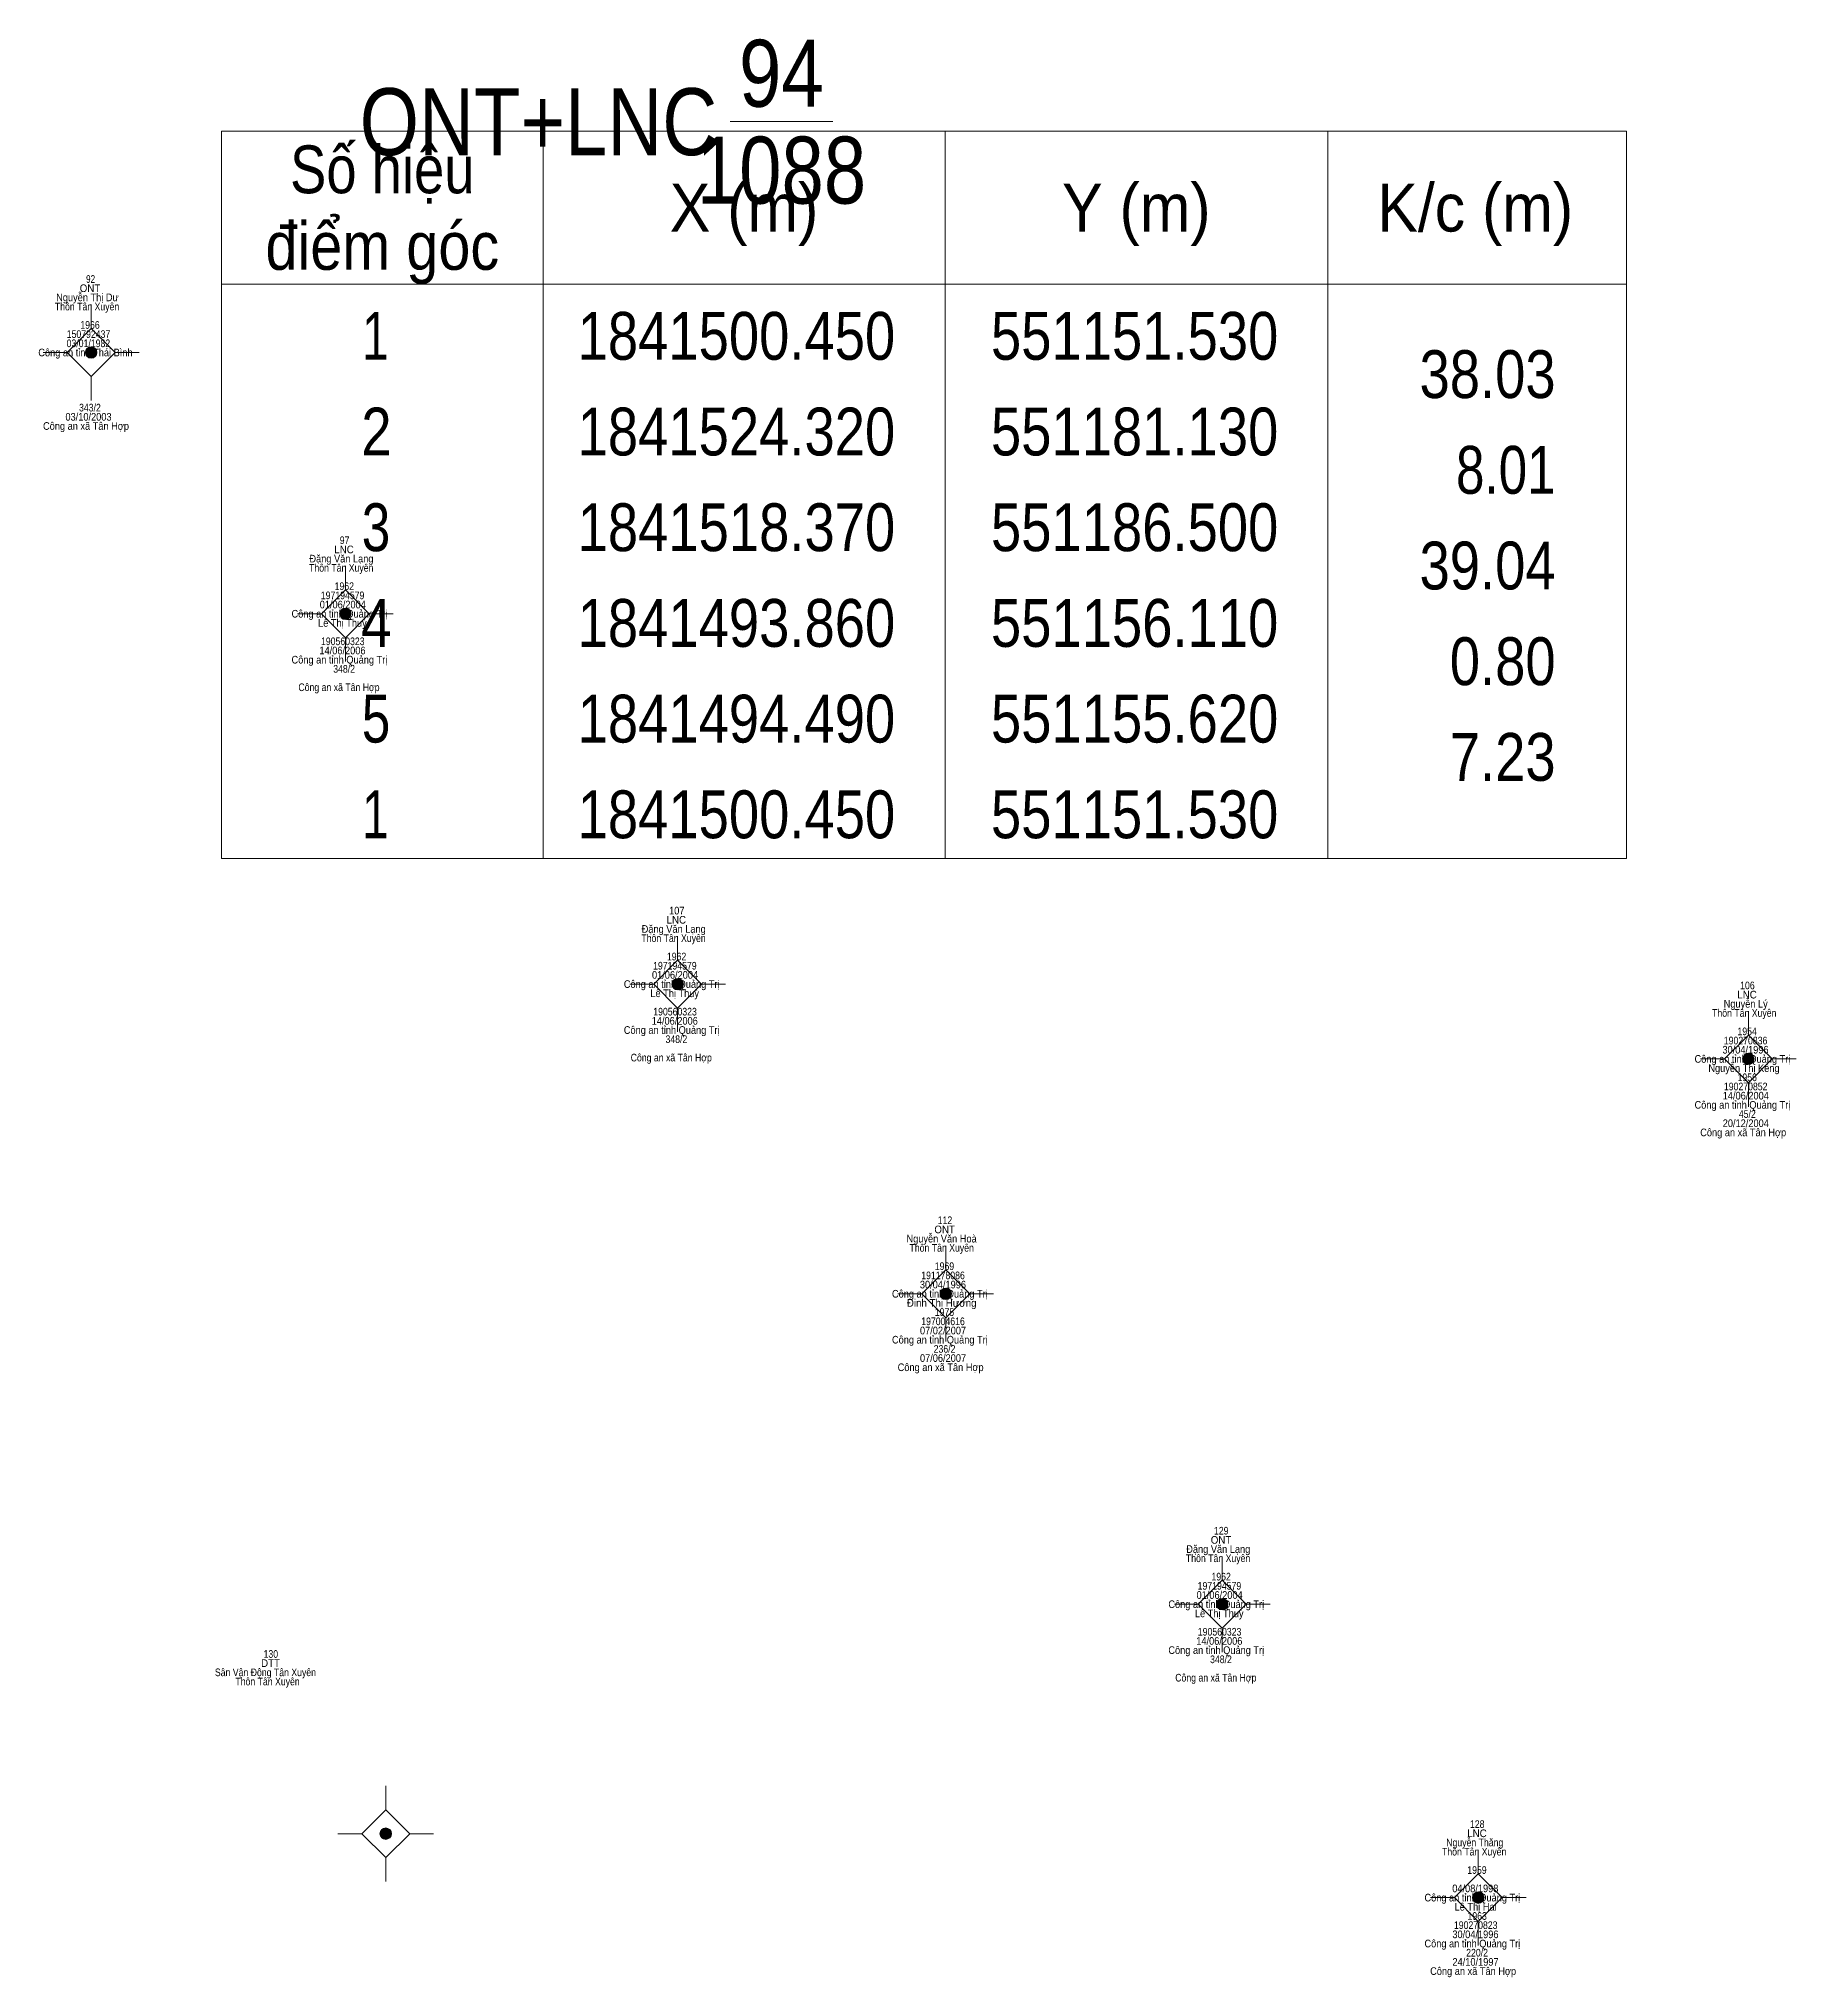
# Model space of a CAD drawing. Header units: metres. Extents: x 550999 to 552168, y 1840994 to 1841978.
# Drawn here: x 551233.1 to 551324.9, y 1841411.7 to 1841513 of the extents above; entities that cross this region are included whole.
import ezdxf
from ezdxf.enums import TextEntityAlignment as Align

# ---------------------------------------------------------------- set-up
doc = ezdxf.new("R2010")
doc.units = ezdxf.units.M
doc.header["$LTSCALE"] = 0.16
for name, color, linetype, lineweight in [('11', 7, 'Continuous', 13), ('13', 7, 'Continuous', 13), ('63', 7, 'Continuous', 13)]:
    doc.layers.add(name, color=color, linetype=linetype, lineweight=lineweight)
doc.layers.add('15', color=7, linetype='Continuous')

msp = doc.modelspace()

# ---------------------------------------------------------------- hatches: boundary and pattern name
at = {"layer": '11'}
for points in [[(551236.1195, 1841496.58, 1), (551235.5195, 1841496.58, 1)], [(551249.3995, 1841482.93, 1), (551248.7995, 1841482.93, 1)], [(551266.7595, 1841463.58, 1), (551266.1595, 1841463.58, 1)], [(551322.6995, 1841459.67, 1), (551322.0995, 1841459.67, 1)], [(551280.7695, 1841447.4, 1), (551280.1695, 1841447.4, 1)], [(551295.2095, 1841431.18, 1), (551294.6095, 1841431.18, 1)], [(551251.5095, 1841419.19, 1), (551250.9095, 1841419.19, 1)], [(551308.5895, 1841415.85, 1), (551307.9895, 1841415.85, 1)]]:
    msp.add_hatch(color=256, dxfattribs=at).paths.add_polyline_path(points)

# ---------------------------------------------------------------- linework, layer by layer
for p, q in [((551235.82, 1841499.08), (551235.82, 1841497.83)), ((551234.57, 1841496.58), (551233.32, 1841496.58)), ((551238.32, 1841496.58), (551237.07, 1841496.58)), ((551235.82, 1841495.33), (551235.82, 1841494.08)), ((551249.1, 1841485.43), (551249.1, 1841484.18)), ((551247.85, 1841482.93), (551246.6, 1841482.93)), ((551251.6, 1841482.93), (551250.35, 1841482.93)), ((551249.1, 1841481.68), (551249.1, 1841480.43)), ((551266.46, 1841466.08), (551266.46, 1841464.83)), ((551265.21, 1841463.58), (551263.96, 1841463.58)), ((551268.96, 1841463.58), (551267.71, 1841463.58)), ((551266.46, 1841462.33), (551266.46, 1841461.08)), ((551322.4, 1841462.17), (551322.4, 1841460.92)), ((551321.15, 1841459.67), (551319.9, 1841459.67)), ((551324.9, 1841459.67), (551323.65, 1841459.67)), ((551322.4, 1841458.42), (551322.4, 1841457.17)), ((551280.47, 1841449.9), (551280.47, 1841448.65)), ((551279.22, 1841447.4), (551277.97, 1841447.4)), ((551282.97, 1841447.4), (551281.72, 1841447.4)), ((551280.47, 1841446.15), (551280.47, 1841444.9)), ((551294.91, 1841433.68), (551294.91, 1841432.43)), ((551293.66, 1841431.18), (551292.41, 1841431.18)), ((551297.41, 1841431.18), (551296.16, 1841431.18)), ((551294.91, 1841429.93), (551294.91, 1841428.68)), ((551251.21, 1841421.69), (551251.21, 1841420.44)), ((551249.96, 1841419.19), (551248.71, 1841419.19)), ((551253.71, 1841419.19), (551252.46, 1841419.19)), ((551251.21, 1841417.94), (551251.21, 1841416.69)), ((551308.29, 1841418.35), (551308.29, 1841417.1)), ((551307.04, 1841415.85), (551305.79, 1841415.85)), ((551310.79, 1841415.85), (551309.54, 1841415.85)), ((551308.29, 1841414.6), (551308.29, 1841413.35))]:
    msp.add_line(p, q, dxfattribs=at)
for points in [[(551235.82, 1841497.83), (551234.57, 1841496.58), (551235.82, 1841495.33), (551237.07, 1841496.58)], [(551249.1, 1841484.18), (551247.85, 1841482.93), (551249.1, 1841481.68), (551250.35, 1841482.93)], [(551266.46, 1841464.83), (551265.21, 1841463.58), (551266.46, 1841462.33), (551267.71, 1841463.58)], [(551322.4, 1841460.92), (551321.15, 1841459.67), (551322.4, 1841458.42), (551323.65, 1841459.67)], [(551280.47, 1841448.65), (551279.22, 1841447.4), (551280.47, 1841446.15), (551281.72, 1841447.4)], [(551294.91, 1841432.43), (551293.66, 1841431.18), (551294.91, 1841429.93), (551296.16, 1841431.18)], [(551251.21, 1841420.44), (551249.96, 1841419.19), (551251.21, 1841417.94), (551252.46, 1841419.19)], [(551308.29, 1841417.1), (551307.04, 1841415.85), (551308.29, 1841414.6), (551309.54, 1841415.85)]]:
    msp.add_lwpolyline(points, close=True, dxfattribs=at)
for centre in [(551235.8195, 1841496.58), (551249.0995, 1841482.93), (551266.4595, 1841463.58), (551322.3995, 1841459.67), (551280.4695, 1841447.4), (551294.9095, 1841431.18), (551251.2095, 1841419.19), (551308.2895, 1841415.85)]:
    msp.add_circle(centre, 0.3, dxfattribs=at)
at = {"layer": '13'}
msp.add_line((551269.21, 1841508.65), (551274.57, 1841508.65), dxfattribs=at)
at = {"layer": '63'}
for p, q in [((551259.43, 1841508.15), (551259.43, 1841470.15)), ((551280.43, 1841508.15), (551280.43, 1841470.15)), ((551300.43, 1841508.15), (551300.43, 1841470.15)), ((551242.63, 1841500.15), (551316.03, 1841500.15))]:
    msp.add_line(p, q, dxfattribs=at)
msp.add_lwpolyline([(551242.63, 1841508.15), (551316.03, 1841508.15), (551316.03, 1841470.15), (551242.63, 1841470.15)], close=True, dxfattribs=at)

# ---------------------------------------------------------------- texts
at = {"layer": '13', "width": 0.85}
for s, p in [('94', (551271.88, 1841509.42)), ('1088', (551271.885, 1841504.36))]:
    msp.add_text(s, height=3.5, dxfattribs=at).set_placement(p, align=Align.CENTER)
msp.add_text('ONT+LNC', height=3.5, dxfattribs=at).set_placement((551268.53, 1841506.89), align=Align.RIGHT)
at = {"layer": '15'}
for s, width, p in [('ONT', 0.95, (551235.76, 1841499.74)), ('92', 0.8, (551235.79, 1841500.22)), ('Thôn Tân Xuyên', 0.85, (551235.605, 1841498.78)), ('Nguyễn Thị Dư', 0.9, (551235.625, 1841499.26)), ('1966', 0.85, (551235.76, 1841497.82)), ('03/01/1982', 0.85, (551235.675, 1841496.86)), ('150792437', 0.85, (551235.68, 1841497.34)), ('Công an tỉnh Thái Bình', 0.9, (551235.52, 1841496.38)), ('343/2', 0.85, (551235.755, 1841493.5)), ('Công an xã Tân Hợp', 0.9, (551235.55, 1841492.54)), ('03/10/2003', 0.9, (551235.68, 1841493.02)), ('97', 0.85, (551249.06, 1841486.57)), ('Đặng Văn Lạng', 0.9, (551248.895, 1841485.61)), ('LNC', 0.95, (551249.03, 1841486.09)), ('Thôn Tân Xuyên', 0.85, (551248.885, 1841485.13)), ('197194579', 0.85, (551248.955, 1841483.69)), ('1962', 0.85, (551249.045, 1841484.17)), ('Công an tỉnh Quảng Trị', 0.9, (551248.79, 1841482.73)), ('Lê Thị Thuỳ', 0.9, (551248.945, 1841482.25)), ('01/06/2004', 0.9, (551248.965, 1841483.21)), ('190560323', 0.85, (551248.965, 1841481.29)), ('Công an tỉnh Quảng Trị', 0.9, (551248.79, 1841480.33)), ('14/06/2006', 0.9, (551248.95, 1841480.81)), ('348/2', 0.85, (551249.035, 1841479.85)), ('Công an xã Tân Hợp ', 0.85, (551248.83, 1841478.89)), ('107', 0.9, (551266.415, 1841467.22)), ('Đặng Văn Lạng', 0.9, (551266.255, 1841466.26)), ('LNC', 0.95, (551266.39, 1841466.74)), ('Thôn Tân Xuyên', 0.85, (551266.245, 1841465.78)), ('197194579', 0.85, (551266.315, 1841464.34)), ('1962', 0.85, (551266.405, 1841464.82)), ('Công an tỉnh Quảng Trị', 0.9, (551266.15, 1841463.38)), ('01/06/2004', 0.9, (551266.325, 1841463.86)), ('106', 0.85, (551322.35, 1841463.31)), ('Lê Thị Thuỳ', 0.9, (551266.305, 1841462.9)), ('Nguyễn Lý', 0.9, (551322.26, 1841462.35)), ('LNC', 0.95, (551322.33, 1841462.83)), ('Công an tỉnh Quảng Trị', 0.9, (551266.15, 1841460.98)), ('14/06/2006', 0.9, (551266.31, 1841461.46)), ('190560323', 0.85, (551266.325, 1841461.94)), ('Thôn Tân Xuyên', 0.85, (551322.185, 1841461.87)), ('348/2', 0.85, (551266.395, 1841460.5)), ('190270836', 0.85, (551322.255, 1841460.43)), ('1954', 0.85, (551322.335, 1841460.91)), ('Công an xã Tân Hợp ', 0.85, (551266.19, 1841459.54)), ('Công an tỉnh Quảng Trị', 0.9, (551322.09, 1841459.47)), ('Nguyễn Thị Kêng', 0.9, (551322.17, 1841458.99)), ('30/04/1996', 0.9, (551322.25, 1841459.95)), ('190270852', 0.85, (551322.26, 1841458.03)), ('1956', 0.85, (551322.34, 1841458.51)), ('Công an tỉnh Quảng Trị', 0.9, (551322.09, 1841457.07)), ('14/06/2004', 0.9, (551322.265, 1841457.55)), ('20/12/2004', 0.9, (551322.265, 1841456.11)), ('45/2', 0.85, (551322.345, 1841456.59)), ('Công an xã Tân Hợp', 0.9, (551322.13, 1841455.63)), ('112', 0.85, (551280.425, 1841451.04)), ('Nguyễn Văn Hoà', 0.9, (551280.25, 1841450.08)), ('ONT', 0.95, (551280.41, 1841450.56)), ('Thôn Tân Xuyên', 0.85, (551280.255, 1841449.6)), ('191178086', 0.85, (551280.325, 1841448.16)), ('1969', 0.85, (551280.4, 1841448.64)), ('Công an tỉnh Quảng Trị', 0.9, (551280.16, 1841447.2)), ('30/04/1996', 0.9, (551280.32, 1841447.68)), ('Đinh Thị Hương', 0.95, (551280.255, 1841446.72)), ('1975', 0.85, (551280.4, 1841446.24)), ('Công an tỉnh Quảng Trị', 0.9, (551280.16, 1841444.8)), ('07/02/2007', 0.9, (551280.325, 1841445.28)), ('197004616', 0.85, (551280.325, 1841445.76)), ('07/06/2007', 0.9, (551280.325, 1841443.84)), ('236/2', 0.85, (551280.405, 1841444.32)), ('Công an xã Tân Hợp', 0.9, (551280.2, 1841443.36)), ('129', 0.85, (551294.86, 1841434.82)), ('Đặng Văn Lạng', 0.9, (551294.705, 1841433.86)), ('ONT', 0.95, (551294.85, 1841434.34)), ('Thôn Tân Xuyên', 0.85, (551294.695, 1841433.38)), ('197194579', 0.85, (551294.765, 1841431.94)), ('1962', 0.85, (551294.855, 1841432.42)), ('Công an tỉnh Quảng Trị', 0.9, (551294.6, 1841430.98)), ('01/06/2004', 0.9, (551294.775, 1841431.46)), ('Lê Thị Thuỳ', 0.9, (551294.755, 1841430.5)), ('Công an tỉnh Quảng Trị', 0.9, (551294.6, 1841428.58)), ('14/06/2006', 0.9, (551294.76, 1841429.06)), ('190560323', 0.85, (551294.775, 1841429.54)), ('DTT', 0.95, (551245.19, 1841427.9)), ('130', 0.85, (551245.205, 1841428.38)), ('348/2', 0.85, (551294.845, 1841428.1)), ('Sân Vận Động Tân Xuyên', 0.85, (551244.925, 1841427.42)), ('Thôn Tân Xuyên', 0.85, (551245.035, 1841426.94)), ('Công an xã Tân Hợp ', 0.85, (551294.64, 1841427.14)), ('128', 0.85, (551308.235, 1841419.49)), ('Nguyễn Thăng', 0.85, (551308.105, 1841418.53)), ('LNC', 0.95, (551308.22, 1841419.01)), ('Thôn Tân Xuyên', 0.85, (551308.075, 1841418.05)), ('1959', 0.85, (551308.22, 1841417.09)), ('Công an tỉnh Quảng Trị', 0.9, (551307.98, 1841415.65)), ('04/08/1998', 0.9, (551308.135, 1841416.13)), ('Lê Thị Hai', 0.9, (551308.15, 1841415.17)), ('1963', 0.85, (551308.23, 1841414.69)), ('30/04/1996', 0.9, (551308.14, 1841413.73)), ('190270823', 0.85, (551308.155, 1841414.21)), ('Công an tỉnh Quảng Trị', 0.9, (551307.98, 1841413.25)), ('220/2', 0.85, (551308.225, 1841412.77)), ('Công an xã Tân Hợp', 0.9, (551308.02, 1841411.81)), ('24/10/1997', 0.9, (551308.145, 1841412.29))]:
    msp.add_text(s, height=0.4, dxfattribs=dict(at, width=width)).set_placement(p, align=Align.CENTER)
at = {"layer": '63'}
for s, width, p in [('Số hiệu', 0.85, (551251.03, 1841504.9)), ('X (m)', 0.95, (551269.93, 1841502.9)), ('Y (m)', 0.95, (551290.425, 1841502.9)), ('K/c (m)', 0.95, (551308.13, 1841502.9)), ('điểm góc', 0.9, (551251.03, 1841500.9)), (' 1', 0.75, (551250.325, 1841496.2)), ('1841500.450', 0.85, (551269.53, 1841496.2)), ('551151.530', 0.85, (551290.335, 1841496.2)), (' 2', 0.85, (551250.33, 1841491.2)), ('1841524.320', 0.85, (551269.53, 1841491.2)), ('551181.130', 0.85, (551290.335, 1841491.2)), (' 3', 0.8, (551250.33, 1841486.2)), ('1841518.370', 0.85, (551269.53, 1841486.2)), ('551186.500', 0.85, (551290.335, 1841486.2)), (' 4', 0.85, (551250.325, 1841481.2)), ('1841493.860', 0.85, (551269.53, 1841481.2)), ('551156.110', 0.85, (551290.335, 1841481.2)), (' 5', 0.8, (551250.33, 1841476.2)), ('1841494.490', 0.85, (551269.53, 1841476.2)), ('551155.620', 0.85, (551290.335, 1841476.2)), (' 1', 0.75, (551250.325, 1841471.2)), ('1841500.450', 0.85, (551269.53, 1841471.2)), ('551151.530', 0.85, (551290.335, 1841471.2))]:
    msp.add_text(s, height=2.5, dxfattribs=dict(at, width=width)).set_placement(p, align=Align.CENTER)
for s, width, p in [('38.03', 0.85, (551312.33, 1841494.2)), ('8.01', 0.8, (551312.33, 1841489.2)), ('39.04', 0.85, (551312.33, 1841484.2)), ('0.80', 0.85, (551312.33, 1841479.2)), ('7.23', 0.85, (551312.33, 1841474.2))]:
    msp.add_text(s, height=2.5, dxfattribs=dict(at, width=width)).set_placement(p, align=Align.RIGHT)

doc.saveas('drawing.dxf')
